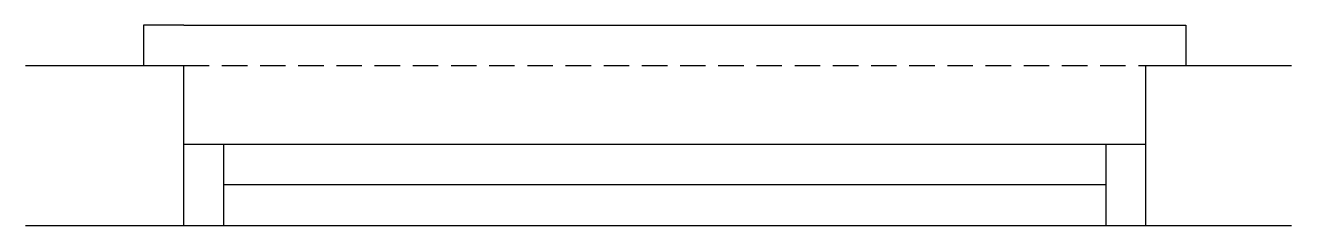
# Model space of a CAD drawing. Header units: millimetres. Extents: x -105 to 53, y 1367 to 1392.
import ezdxf

# ---------------------------------------------------------------- set-up
doc = ezdxf.new("R2010")
doc.units = ezdxf.units.MM
doc.linetypes.add('HIDDEN2', pattern=[4.7625, 3.175, -1.5875])

msp = doc.modelspace()

# ---------------------------------------------------------------- linework, layer by layer
for p, q in [((-85.2, 1392.49), (-90.2, 1392.49)), ((-90.2, 1392.49), (-90.2, 1387.49)), ((-85.2, 1392.49), (34.8, 1392.49)), ((34.8, 1392.49), (39.8, 1392.49)), ((39.8, 1392.49), (39.8, 1387.49)), ((-104.95, 1387.49), (-85.2, 1387.49)), ((-85.2, 1367.49), (-85.2, 1387.49)), ((34.8, 1387.49), (52.98, 1387.49)), ((34.8, 1367.49), (34.8, 1387.49)), ((-85.2, 1377.64), (34.8, 1377.64)), ((-80.2, 1367.49), (-80.2, 1377.64)), ((29.8, 1377.64), (29.8, 1367.49)), ((-80.2, 1372.64), (29.8, 1372.64)), ((-104.95, 1367.49), (-85.2, 1367.49)), ((-85.2, 1367.49), (34.8, 1367.49)), ((34.8, 1367.49), (52.98, 1367.49))]:
    msp.add_line(p, q)
at = {"linetype": 'HIDDEN2'}
msp.add_line((-85.2, 1387.49), (34.8, 1387.49), dxfattribs=at)

doc.saveas('drawing.dxf')
